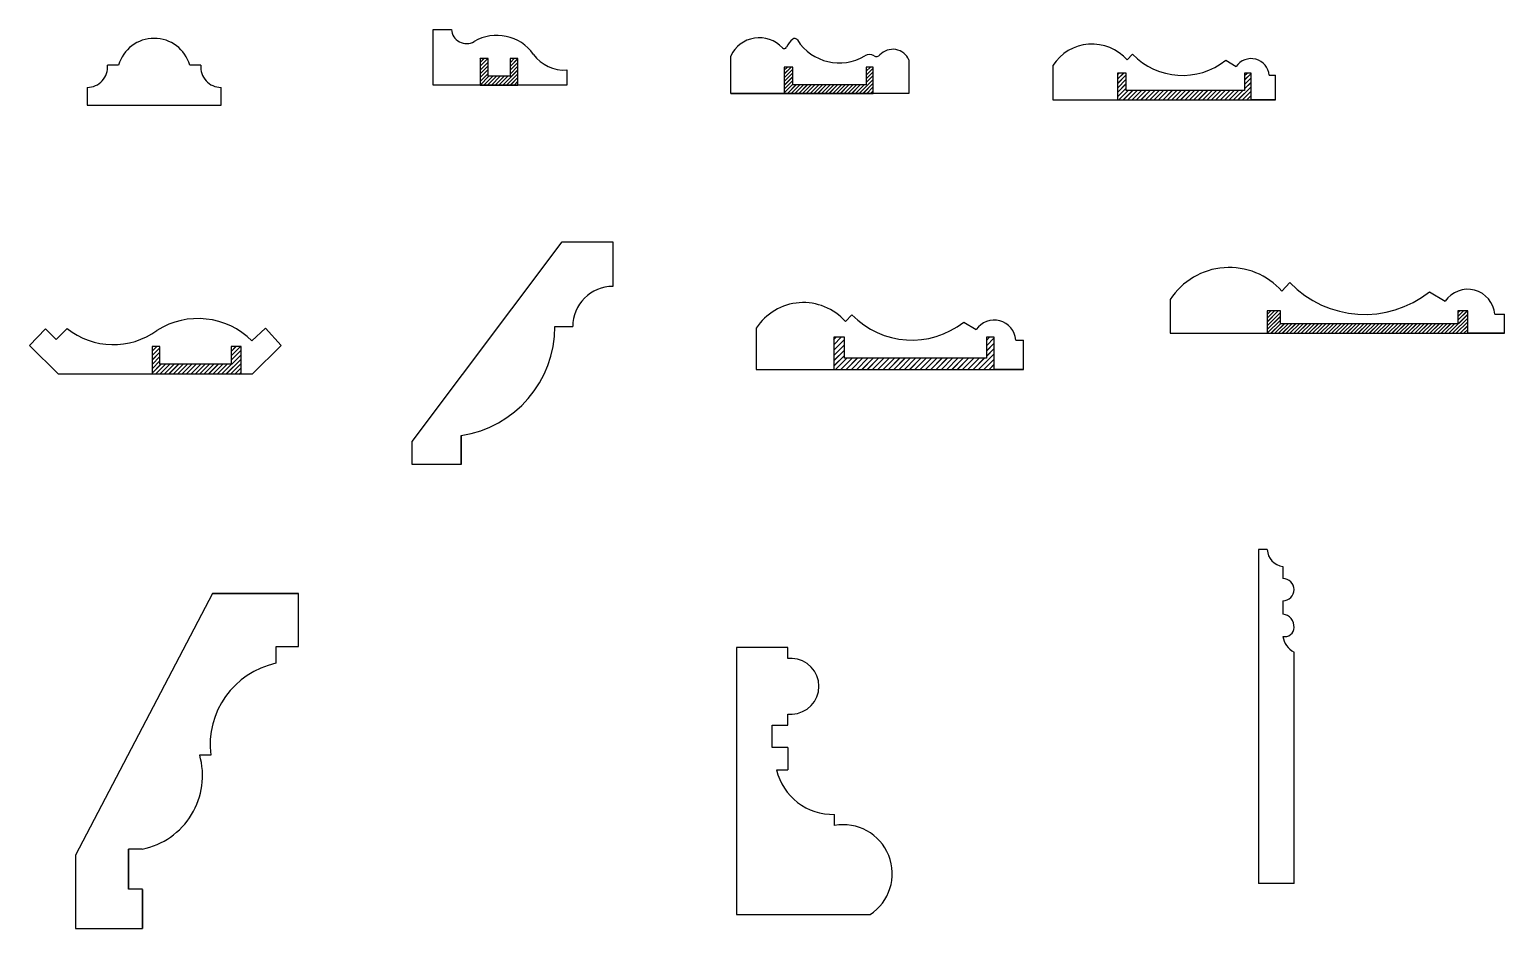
# Model space of a CAD drawing. Header units: millimetres. Extents: x 81099 to 92988, y 52605 to 57556.
# Drawn here: x 88019 to 88681, y 53486 to 53889 of the extents above; entities that cross this region are included whole.
import ezdxf

# ---------------------------------------------------------------- set-up
doc = ezdxf.new("R2010")
doc.units = ezdxf.units.MM
doc.header["$LTSCALE"] = 2000
doc.layers.get('0').update_dxf_attribs({"linetype": 'CONTINUOUS'})

msp = doc.modelspace()

# ---------------------------------------------------------------- linework, layer by layer
for p, q in [((88200.62, 53864.22), (88200.62, 53889.22)), ((88200.62, 53889.22), (88208.83, 53889.22)), ((88059.37, 53873.23), (88054.37, 53873.23)), ((88096.37, 53873.23), (88091.37, 53873.23)), ((88225.22, 53876.17), (88221.62, 53876.17)), ((88221.62, 53876.17), (88221.62, 53864.22)), ((88221.62, 53876.1), (88221.69, 53876.17)), ((88221.62, 53874.4), (88223.39, 53876.17)), ((88221.62, 53872.7), (88225.09, 53876.17)), ((88221.62, 53876.07), (88221.72, 53876.17)), ((88221.62, 53874.38), (88223.41, 53876.17)), ((88221.62, 53872.68), (88225.11, 53876.17)), ((88221.62, 53871.01), (88225.22, 53874.61)), ((88221.62, 53870.98), (88225.22, 53874.59)), ((88221.62, 53869.31), (88225.22, 53872.91)), ((88221.62, 53869.29), (88225.22, 53872.89)), ((88225.22, 53868.2), (88225.22, 53876.17)), ((88238.62, 53876.17), (88235.12, 53876.17)), ((88235.12, 53876.17), (88235.12, 53868.2)), ((88235.12, 53876.02), (88235.27, 53876.17)), ((88235.12, 53874.32), (88236.97, 53876.17)), ((88235.12, 53876), (88235.29, 53876.17)), ((88235.12, 53874.3), (88236.99, 53876.17)), ((88235.12, 53872.62), (88238.62, 53876.13)), ((88235.12, 53872.6), (88238.62, 53876.1)), ((88235.12, 53870.93), (88238.62, 53874.43)), ((88235.12, 53870.9), (88238.62, 53874.41)), ((88238.62, 53864.22), (88238.62, 53876.17)), ((88334.12, 53860.5), (88334.12, 53877.31)), ((88414.12, 53875.55), (88414.12, 53860.5)), ((88478.69, 53873.06), (88478.69, 53857.62)), ((88512.1, 53875.54), (88514.47, 53878.14)), ((88556.28, 53875.38), (88560.96, 53872.54)), ((88221.62, 53867.61), (88225.22, 53871.21)), ((88221.62, 53867.59), (88225.22, 53871.19)), ((88221.62, 53865.92), (88225.22, 53869.52)), ((88221.62, 53865.89), (88225.22, 53869.49)), ((88221.62, 53864.22), (88225.6, 53868.2)), ((88221.65, 53864.22), (88225.63, 53868.2)), ((88223.32, 53864.22), (88227.3, 53868.2)), ((88223.34, 53864.22), (88227.32, 53868.2)), ((88225.02, 53864.22), (88229, 53868.2)), ((88225.04, 53864.22), (88229.02, 53868.2)), ((88235.12, 53868.2), (88225.22, 53868.2)), ((88226.71, 53864.22), (88230.69, 53868.2)), ((88226.74, 53864.22), (88230.72, 53868.2)), ((88228.41, 53864.22), (88232.39, 53868.2)), ((88228.43, 53864.22), (88232.41, 53868.2)), ((88230.11, 53864.22), (88234.09, 53868.2)), ((88230.13, 53864.22), (88234.11, 53868.2)), ((88231.8, 53864.22), (88238.62, 53871.04)), ((88231.83, 53864.22), (88238.62, 53871.01)), ((88233.5, 53864.22), (88238.62, 53869.34)), ((88233.53, 53864.22), (88238.62, 53869.32)), ((88235.12, 53869.23), (88238.62, 53872.73)), ((88235.12, 53869.21), (88238.62, 53872.71)), ((88235.2, 53864.22), (88238.62, 53867.64)), ((88235.22, 53864.22), (88238.62, 53867.62)), ((88260.62, 53871.07), (88260.62, 53864.22)), ((88362, 53872.37), (88358.12, 53872.37)), ((88358.12, 53872.37), (88358.12, 53860.5)), ((88358.12, 53870.95), (88359.54, 53872.37)), ((88358.12, 53869.25), (88361.24, 53872.37)), ((88358.12, 53870.92), (88359.57, 53872.37)), ((88358.12, 53869.23), (88361.27, 53872.37)), ((88358.12, 53867.55), (88362, 53871.43)), ((88358.12, 53867.53), (88362, 53871.41)), ((88358.12, 53865.86), (88362, 53869.73)), ((88358.12, 53865.83), (88362, 53869.71)), ((88358.12, 53864.16), (88362, 53868.04)), ((88358.12, 53864.14), (88362, 53868.01)), ((88358.12, 53862.46), (88362, 53866.34)), ((88358.12, 53862.44), (88362, 53866.32)), ((88362, 53864.36), (88362, 53872.37)), ((88391.8, 53860.5), (88398.12, 53866.82)), ((88391.82, 53860.5), (88398.12, 53866.8)), ((88398.12, 53872.28), (88394.99, 53872.28)), ((88394.99, 53872.28), (88394.99, 53864.36)), ((88394.99, 53872.17), (88395.09, 53872.28)), ((88394.99, 53870.48), (88396.79, 53872.28)), ((88394.99, 53872.15), (88395.12, 53872.28)), ((88394.99, 53870.45), (88396.82, 53872.28)), ((88394.99, 53868.78), (88398.12, 53871.92)), ((88394.99, 53868.76), (88398.12, 53871.89)), ((88394.99, 53867.08), (88398.12, 53870.22)), ((88394.99, 53867.06), (88398.12, 53870.2)), ((88394.99, 53865.39), (88398.12, 53868.52)), ((88394.99, 53865.36), (88398.12, 53868.5)), ((88398.12, 53860.5), (88398.12, 53872.28)), ((88511.66, 53869.67), (88507.69, 53869.67)), ((88507.69, 53869.67), (88507.69, 53857.62)), ((88507.69, 53868.86), (88508.5, 53869.67)), ((88507.69, 53866.88), (88510.48, 53869.67)), ((88507.69, 53868.83), (88508.53, 53869.67)), ((88507.69, 53866.85), (88510.51, 53869.67)), ((88507.69, 53864.9), (88511.66, 53868.87)), ((88507.69, 53864.87), (88511.66, 53868.84)), ((88507.69, 53862.92), (88511.66, 53866.89)), ((88507.69, 53862.89), (88511.66, 53866.86)), ((88511.66, 53861.81), (88511.66, 53869.67)), ((88567.69, 53869.66), (88564.77, 53869.66)), ((88564.77, 53869.66), (88564.77, 53861.81)), ((88564.77, 53868.52), (88565.91, 53869.66)), ((88564.77, 53868.49), (88565.94, 53869.66)), ((88564.77, 53866.54), (88567.69, 53869.46)), ((88564.77, 53866.51), (88567.69, 53869.43)), ((88564.77, 53864.56), (88567.69, 53867.48)), ((88564.77, 53864.53), (88567.69, 53867.45)), ((88567.69, 53857.62), (88567.69, 53869.66)), ((88575.77, 53868.66), (88578.69, 53868.66)), ((88578.69, 53857.62), (88578.69, 53868.66)), ((88045.37, 53863.23), (88045.37, 53855.23)), ((88105.37, 53855.23), (88105.37, 53863.23)), ((88260.62, 53864.22), (88200.62, 53864.22)), ((88221.62, 53864.22), (88238.62, 53864.22)), ((88236.9, 53864.22), (88238.62, 53865.95)), ((88236.92, 53864.22), (88238.62, 53865.92)), ((88238.59, 53864.22), (88238.62, 53864.25)), ((88238.62, 53864.22), (88238.62, 53864.23)), ((88334.12, 53860.5), (88358.12, 53860.5)), ((88414.12, 53860.5), (88334.12, 53860.5)), ((88358.12, 53860.77), (88362, 53864.64)), ((88358.12, 53860.74), (88362, 53864.62)), ((88358.12, 53860.5), (88398.12, 53860.5)), ((88359.55, 53860.5), (88363.42, 53864.36)), ((88359.57, 53860.5), (88363.44, 53864.36)), ((88361.25, 53860.5), (88365.11, 53864.36)), ((88361.27, 53860.5), (88365.14, 53864.36)), ((88394.99, 53864.36), (88362, 53864.36)), ((88362.95, 53860.5), (88366.81, 53864.36)), ((88362.97, 53860.5), (88366.83, 53864.36)), ((88364.64, 53860.5), (88368.51, 53864.36)), ((88364.67, 53860.5), (88368.53, 53864.36)), ((88366.34, 53860.5), (88370.2, 53864.36)), ((88366.36, 53860.5), (88370.23, 53864.36)), ((88368.04, 53860.5), (88371.9, 53864.36)), ((88368.06, 53860.5), (88371.93, 53864.36)), ((88369.73, 53860.5), (88373.6, 53864.36)), ((88369.76, 53860.5), (88373.62, 53864.36)), ((88371.43, 53860.5), (88375.3, 53864.36)), ((88371.45, 53860.5), (88375.32, 53864.36)), ((88373.13, 53860.5), (88376.99, 53864.36)), ((88373.15, 53860.5), (88377.02, 53864.36)), ((88374.82, 53860.5), (88378.69, 53864.36)), ((88374.85, 53860.5), (88378.71, 53864.36)), ((88376.52, 53860.5), (88380.39, 53864.36)), ((88376.55, 53860.5), (88380.41, 53864.36)), ((88378.22, 53860.5), (88382.08, 53864.36)), ((88378.24, 53860.5), (88382.11, 53864.36)), ((88379.92, 53860.5), (88383.78, 53864.36)), ((88379.94, 53860.5), (88383.8, 53864.36)), ((88381.61, 53860.5), (88385.48, 53864.36)), ((88381.64, 53860.5), (88385.5, 53864.36)), ((88383.31, 53860.5), (88387.17, 53864.36)), ((88383.33, 53860.5), (88387.2, 53864.36)), ((88385.01, 53860.5), (88388.87, 53864.36)), ((88385.03, 53860.5), (88388.9, 53864.36)), ((88386.7, 53860.5), (88390.57, 53864.36)), ((88386.73, 53860.5), (88390.59, 53864.36)), ((88388.4, 53860.5), (88392.27, 53864.36)), ((88388.42, 53860.5), (88392.29, 53864.36)), ((88390.1, 53860.5), (88393.96, 53864.36)), ((88390.12, 53860.5), (88393.99, 53864.36)), ((88393.49, 53860.5), (88398.12, 53865.13)), ((88393.52, 53860.5), (88398.12, 53865.1)), ((88395.19, 53860.5), (88398.12, 53863.43)), ((88395.21, 53860.5), (88398.12, 53863.41)), ((88396.89, 53860.5), (88398.12, 53861.73)), ((88396.91, 53860.5), (88398.12, 53861.71)), ((88507.69, 53860.94), (88511.66, 53864.91)), ((88507.69, 53860.91), (88511.66, 53864.88)), ((88507.69, 53858.96), (88511.66, 53862.93)), ((88507.69, 53858.93), (88511.66, 53862.9)), ((88508.34, 53857.62), (88512.52, 53861.81)), ((88508.37, 53857.62), (88512.55, 53861.81)), ((88510.32, 53857.62), (88514.5, 53861.81)), ((88510.35, 53857.62), (88514.53, 53861.81)), ((88564.77, 53861.81), (88511.66, 53861.81)), ((88512.3, 53857.62), (88516.48, 53861.81)), ((88512.33, 53857.62), (88516.51, 53861.81)), ((88514.28, 53857.62), (88518.46, 53861.81)), ((88514.31, 53857.62), (88518.49, 53861.81)), ((88516.26, 53857.62), (88520.44, 53861.81)), ((88516.29, 53857.62), (88520.47, 53861.81)), ((88518.24, 53857.62), (88522.42, 53861.81)), ((88518.27, 53857.62), (88522.45, 53861.81)), ((88520.22, 53857.62), (88524.4, 53861.81)), ((88520.24, 53857.62), (88524.43, 53861.81)), ((88522.2, 53857.62), (88526.38, 53861.81)), ((88522.22, 53857.62), (88526.41, 53861.81)), ((88524.18, 53857.62), (88528.36, 53861.81)), ((88524.2, 53857.62), (88528.39, 53861.81)), ((88526.16, 53857.62), (88530.34, 53861.81)), ((88526.18, 53857.62), (88530.37, 53861.81)), ((88528.14, 53857.62), (88532.32, 53861.81)), ((88528.16, 53857.62), (88532.35, 53861.81)), ((88530.12, 53857.62), (88534.3, 53861.81)), ((88530.14, 53857.62), (88534.33, 53861.81)), ((88532.1, 53857.62), (88536.28, 53861.81)), ((88532.12, 53857.62), (88536.31, 53861.81)), ((88534.08, 53857.62), (88538.26, 53861.81)), ((88534.1, 53857.62), (88538.29, 53861.81)), ((88536.06, 53857.62), (88540.24, 53861.81)), ((88536.08, 53857.62), (88540.27, 53861.81)), ((88538.04, 53857.62), (88542.22, 53861.81)), ((88538.06, 53857.62), (88542.25, 53861.81)), ((88540.02, 53857.62), (88544.2, 53861.81)), ((88540.04, 53857.62), (88544.23, 53861.81)), ((88542, 53857.62), (88546.18, 53861.81)), ((88542.02, 53857.62), (88546.21, 53861.81)), ((88543.98, 53857.62), (88548.16, 53861.81)), ((88544, 53857.62), (88548.19, 53861.81)), ((88545.96, 53857.62), (88550.14, 53861.81)), ((88545.98, 53857.62), (88550.17, 53861.81)), ((88547.94, 53857.62), (88552.12, 53861.81)), ((88547.96, 53857.62), (88552.15, 53861.81)), ((88549.92, 53857.62), (88554.1, 53861.81)), ((88549.94, 53857.62), (88554.13, 53861.81)), ((88551.9, 53857.62), (88556.08, 53861.81)), ((88551.92, 53857.62), (88556.11, 53861.81)), ((88553.88, 53857.62), (88558.06, 53861.81)), ((88553.9, 53857.62), (88558.09, 53861.81)), ((88555.86, 53857.62), (88560.04, 53861.81)), ((88555.88, 53857.62), (88560.07, 53861.81)), ((88557.83, 53857.62), (88562.02, 53861.81)), ((88557.86, 53857.62), (88562.05, 53861.81)), ((88559.81, 53857.62), (88564, 53861.81)), ((88559.84, 53857.62), (88564.03, 53861.81)), ((88561.79, 53857.62), (88567.69, 53863.52)), ((88561.82, 53857.62), (88567.69, 53863.5)), ((88563.77, 53857.62), (88567.69, 53861.54)), ((88563.8, 53857.62), (88567.69, 53861.52)), ((88564.77, 53862.58), (88567.69, 53865.5)), ((88564.77, 53862.55), (88567.69, 53865.48)), ((88045.37, 53855.23), (88105.37, 53855.23)), ((88478.69, 53857.62), (88578.69, 53857.62)), ((88565.75, 53857.62), (88567.69, 53859.56)), ((88565.78, 53857.62), (88567.69, 53859.54)), ((88578.69, 53857.62), (88567.69, 53857.62)), ((88191.22, 53704.19), (88258.47, 53793.86)), ((88258.47, 53793.86), (88281.22, 53793.86)), ((88281.22, 53793.86), (88281.22, 53773.86)), ((88581.52, 53771.67), (88585.07, 53775.57)), ((88531.41, 53767.95), (88531.41, 53752.8)), ((88647.78, 53771.43), (88654.81, 53767.18)), ((88385.68, 53758.05), (88388.52, 53761.17)), ((88580.86, 53762.86), (88574.91, 53762.86)), ((88574.91, 53762.86), (88574.91, 53752.8)), ((88574.91, 53761.28), (88576.48, 53762.86)), ((88574.91, 53759.59), (88578.18, 53762.86)), ((88574.91, 53757.89), (88579.88, 53762.86)), ((88574.91, 53761.26), (88576.51, 53762.86)), ((88574.91, 53759.56), (88578.2, 53762.86)), ((88574.91, 53757.86), (88579.9, 53762.86)), ((88574.91, 53756.19), (88580.86, 53762.14)), ((88574.91, 53756.17), (88580.86, 53762.12)), ((88574.91, 53754.49), (88580.86, 53760.44)), ((88574.91, 53754.47), (88580.86, 53760.42)), ((88580.86, 53757.07), (88580.86, 53762.86)), ((88656.36, 53752.8), (88664.91, 53761.34)), ((88656.39, 53752.8), (88664.91, 53761.32)), ((88664.91, 53762.86), (88660.52, 53762.86)), ((88660.52, 53762.86), (88660.52, 53757.07)), ((88660.52, 53762.05), (88661.33, 53762.86)), ((88660.52, 53760.35), (88663.03, 53762.86)), ((88660.52, 53758.65), (88664.72, 53762.86)), ((88660.52, 53762.02), (88661.35, 53762.86)), ((88660.52, 53760.33), (88663.05, 53762.86)), ((88660.52, 53758.63), (88664.75, 53762.86)), ((88664.91, 53752.8), (88664.91, 53762.86)), ((88677.03, 53761.35), (88681.41, 53761.35)), ((88681.41, 53752.8), (88681.41, 53761.35)), ((88019.42, 53747.4), (88026.59, 53754.85)), ((88026.59, 53754.85), (88031.39, 53750.08)), ((88031.39, 53750.08), (88036.28, 53755)), ((88119.27, 53749.4), (88125.26, 53755.09)), ((88125.26, 53755.09), (88132.42, 53747.4)), ((88255.22, 53755.86), (88263.22, 53755.86)), ((88263.22, 53755.86), (88263.22, 53755.86)), ((88345.59, 53755.08), (88345.59, 53736.55)), ((88438.69, 53757.86), (88444.31, 53754.45)), ((88574.91, 53752.8), (88580.86, 53758.75)), ((88574.93, 53752.8), (88580.86, 53758.72)), ((88576.6, 53752.8), (88580.88, 53757.07)), ((88576.63, 53752.8), (88580.9, 53757.07)), ((88578.3, 53752.8), (88582.57, 53757.07)), ((88578.32, 53752.8), (88582.6, 53757.07)), ((88580, 53752.8), (88584.27, 53757.07)), ((88580.02, 53752.8), (88584.3, 53757.07)), ((88660.52, 53757.07), (88580.86, 53757.07)), ((88581.69, 53752.8), (88585.97, 53757.07)), ((88581.72, 53752.8), (88585.99, 53757.07)), ((88583.39, 53752.8), (88587.67, 53757.07)), ((88583.42, 53752.8), (88587.69, 53757.07)), ((88585.09, 53752.8), (88589.36, 53757.07)), ((88585.11, 53752.8), (88589.39, 53757.07)), ((88586.79, 53752.8), (88591.06, 53757.07)), ((88586.81, 53752.8), (88591.08, 53757.07)), ((88588.48, 53752.8), (88592.76, 53757.07)), ((88588.51, 53752.8), (88592.78, 53757.07)), ((88590.18, 53752.8), (88594.45, 53757.07)), ((88590.2, 53752.8), (88594.48, 53757.07)), ((88591.88, 53752.8), (88596.15, 53757.07)), ((88591.9, 53752.8), (88596.17, 53757.07)), ((88593.57, 53752.8), (88597.85, 53757.07)), ((88593.6, 53752.8), (88597.87, 53757.07)), ((88595.27, 53752.8), (88599.54, 53757.07)), ((88595.29, 53752.8), (88599.57, 53757.07)), ((88596.97, 53752.8), (88601.24, 53757.07)), ((88596.99, 53752.8), (88601.27, 53757.07)), ((88598.66, 53752.8), (88602.94, 53757.07)), ((88598.69, 53752.8), (88602.96, 53757.07)), ((88600.36, 53752.8), (88604.64, 53757.07)), ((88600.39, 53752.8), (88604.66, 53757.07)), ((88602.06, 53752.8), (88606.33, 53757.07)), ((88602.08, 53752.8), (88606.36, 53757.07)), ((88603.76, 53752.8), (88608.03, 53757.07)), ((88603.78, 53752.8), (88608.05, 53757.07)), ((88605.45, 53752.8), (88609.73, 53757.07)), ((88605.48, 53752.8), (88609.75, 53757.07)), ((88607.15, 53752.8), (88611.42, 53757.07)), ((88607.17, 53752.8), (88611.45, 53757.07)), ((88608.85, 53752.8), (88613.12, 53757.07)), ((88608.87, 53752.8), (88613.15, 53757.07)), ((88610.54, 53752.8), (88614.82, 53757.07)), ((88610.57, 53752.8), (88614.84, 53757.07)), ((88612.24, 53752.8), (88616.52, 53757.07)), ((88612.26, 53752.8), (88616.54, 53757.07)), ((88613.94, 53752.8), (88618.21, 53757.07)), ((88613.96, 53752.8), (88618.24, 53757.07)), ((88615.64, 53752.8), (88619.91, 53757.07)), ((88615.66, 53752.8), (88619.93, 53757.07)), ((88617.33, 53752.8), (88621.61, 53757.07)), ((88617.36, 53752.8), (88621.63, 53757.07)), ((88619.03, 53752.8), (88623.3, 53757.07)), ((88619.05, 53752.8), (88623.33, 53757.07)), ((88620.73, 53752.8), (88625, 53757.07)), ((88620.75, 53752.8), (88625.02, 53757.07)), ((88622.42, 53752.8), (88626.7, 53757.07)), ((88622.45, 53752.8), (88626.72, 53757.07)), ((88624.12, 53752.8), (88628.39, 53757.07)), ((88624.14, 53752.8), (88628.42, 53757.07)), ((88625.82, 53752.8), (88630.09, 53757.07)), ((88625.84, 53752.8), (88630.12, 53757.07)), ((88627.51, 53752.8), (88631.79, 53757.07)), ((88627.54, 53752.8), (88631.81, 53757.07)), ((88629.21, 53752.8), (88633.49, 53757.07)), ((88629.24, 53752.8), (88633.51, 53757.07)), ((88630.91, 53752.8), (88635.18, 53757.07)), ((88630.93, 53752.8), (88635.21, 53757.07)), ((88632.61, 53752.8), (88636.88, 53757.07)), ((88632.63, 53752.8), (88636.9, 53757.07)), ((88634.3, 53752.8), (88638.58, 53757.07)), ((88634.33, 53752.8), (88638.6, 53757.07)), ((88636, 53752.8), (88640.27, 53757.07)), ((88636.02, 53752.8), (88640.3, 53757.07)), ((88637.7, 53752.8), (88641.97, 53757.07)), ((88637.72, 53752.8), (88642, 53757.07)), ((88639.39, 53752.8), (88643.67, 53757.07)), ((88639.42, 53752.8), (88643.69, 53757.07)), ((88641.09, 53752.8), (88645.37, 53757.07)), ((88641.11, 53752.8), (88645.39, 53757.07)), ((88642.79, 53752.8), (88647.06, 53757.07)), ((88642.81, 53752.8), (88647.09, 53757.07)), ((88644.49, 53752.8), (88648.76, 53757.07)), ((88644.51, 53752.8), (88648.78, 53757.07)), ((88646.18, 53752.8), (88650.46, 53757.07)), ((88646.21, 53752.8), (88650.48, 53757.07)), ((88647.88, 53752.8), (88652.15, 53757.07)), ((88647.9, 53752.8), (88652.18, 53757.07)), ((88649.58, 53752.8), (88653.85, 53757.07)), ((88649.6, 53752.8), (88653.87, 53757.07)), ((88651.27, 53752.8), (88655.55, 53757.07)), ((88651.3, 53752.8), (88655.57, 53757.07)), ((88652.97, 53752.8), (88657.24, 53757.07)), ((88652.99, 53752.8), (88657.27, 53757.07)), ((88654.67, 53752.8), (88658.94, 53757.07)), ((88654.69, 53752.8), (88658.97, 53757.07)), ((88658.06, 53752.8), (88664.91, 53759.64)), ((88658.09, 53752.8), (88664.91, 53759.62)), ((88659.76, 53752.8), (88664.91, 53757.94)), ((88659.78, 53752.8), (88664.91, 53757.92)), ((88661.46, 53752.8), (88664.91, 53756.25)), ((88661.48, 53752.8), (88664.91, 53756.22)), ((88663.15, 53752.8), (88664.91, 53754.55)), ((88663.18, 53752.8), (88664.91, 53754.53)), ((88032.42, 53734.4), (88019.42, 53747.4)), ((88132.42, 53747.4), (88119.42, 53734.4)), ((88385.15, 53751), (88380.39, 53751)), ((88380.39, 53751), (88380.39, 53736.55)), ((88380.39, 53750.03), (88381.36, 53751)), ((88380.39, 53747.66), (88383.73, 53751)), ((88380.39, 53750), (88381.39, 53751)), ((88380.39, 53747.62), (88383.76, 53751)), ((88380.39, 53745.28), (88385.15, 53750.04)), ((88380.39, 53745.25), (88385.15, 53750.01)), ((88380.39, 53742.9), (88385.15, 53747.66)), ((88380.39, 53742.87), (88385.15, 53747.63)), ((88385.15, 53741.57), (88385.15, 53751)), ((88452.39, 53751), (88448.88, 53751)), ((88448.88, 53751), (88448.88, 53741.57)), ((88448.88, 53749.63), (88450.25, 53751)), ((88448.88, 53749.59), (88450.29, 53751)), ((88448.88, 53747.25), (88452.39, 53750.76)), ((88448.88, 53747.22), (88452.39, 53750.72)), ((88448.88, 53744.87), (88452.39, 53748.38)), ((88448.88, 53744.84), (88452.39, 53748.35)), ((88452.39, 53736.55), (88452.39, 53751)), ((88462.08, 53749.79), (88465.59, 53749.79)), ((88465.59, 53736.55), (88465.59, 53749.79)), ((88531.41, 53752.8), (88681.41, 53752.8)), ((88664.85, 53752.8), (88664.91, 53752.85)), ((88664.87, 53752.8), (88664.91, 53752.83)), ((88681.41, 53752.8), (88664.91, 53752.8)), ((88077.96, 53746.95), (88074.42, 53746.95)), ((88074.42, 53746.95), (88074.42, 53734.4)), ((88074.42, 53746.76), (88074.6, 53746.95)), ((88074.42, 53744.78), (88076.58, 53746.95)), ((88074.42, 53746.74), (88074.63, 53746.95)), ((88074.42, 53744.76), (88076.61, 53746.95)), ((88074.42, 53742.8), (88077.96, 53746.35)), ((88074.42, 53742.78), (88077.96, 53746.32)), ((88074.42, 53740.82), (88077.96, 53744.37)), ((88074.42, 53740.8), (88077.96, 53744.34)), ((88074.42, 53738.84), (88077.96, 53742.39)), ((88074.42, 53738.82), (88077.96, 53742.36)), ((88074.42, 53736.86), (88077.96, 53740.41)), ((88077.96, 53738.89), (88077.96, 53746.95)), ((88105.61, 53734.4), (88114.42, 53743.21)), ((88105.64, 53734.4), (88114.42, 53743.18)), ((88107.59, 53734.4), (88114.42, 53741.23)), ((88107.62, 53734.4), (88114.42, 53741.2)), ((88114.42, 53746.81), (88109.97, 53746.81)), ((88109.97, 53746.81), (88109.97, 53738.89)), ((88109.97, 53746.68), (88110.1, 53746.81)), ((88109.97, 53744.7), (88112.08, 53746.81)), ((88109.97, 53742.72), (88114.06, 53746.81)), ((88109.97, 53746.66), (88110.12, 53746.81)), ((88109.97, 53744.68), (88112.1, 53746.81)), ((88109.97, 53742.7), (88114.08, 53746.81)), ((88109.97, 53740.74), (88114.42, 53745.19)), ((88109.97, 53740.72), (88114.42, 53745.16)), ((88114.42, 53734.4), (88114.42, 53746.81)), ((88380.39, 53740.53), (88385.15, 53745.29)), ((88380.39, 53740.49), (88385.15, 53745.25)), ((88380.39, 53738.15), (88385.15, 53742.91)), ((88380.39, 53738.12), (88385.15, 53742.88)), ((88381.16, 53736.55), (88386.18, 53741.57)), ((88381.19, 53736.55), (88386.21, 53741.57)), ((88383.54, 53736.55), (88388.56, 53741.57)), ((88383.57, 53736.55), (88388.59, 53741.57)), ((88448.88, 53741.57), (88385.15, 53741.57)), ((88385.91, 53736.55), (88390.93, 53741.57)), ((88385.95, 53736.55), (88390.97, 53741.57)), ((88388.29, 53736.55), (88393.31, 53741.57)), ((88388.32, 53736.55), (88393.34, 53741.57)), ((88390.66, 53736.55), (88395.68, 53741.57)), ((88390.7, 53736.55), (88395.72, 53741.57)), ((88393.04, 53736.55), (88398.06, 53741.57)), ((88393.07, 53736.55), (88398.09, 53741.57)), ((88395.42, 53736.55), (88400.44, 53741.57)), ((88395.45, 53736.55), (88400.47, 53741.57)), ((88397.79, 53736.55), (88402.81, 53741.57)), ((88397.83, 53736.55), (88402.85, 53741.57)), ((88400.17, 53736.55), (88405.19, 53741.57)), ((88400.2, 53736.55), (88405.22, 53741.57)), ((88402.54, 53736.55), (88407.56, 53741.57)), ((88402.58, 53736.55), (88407.6, 53741.57)), ((88404.92, 53736.55), (88409.94, 53741.57)), ((88404.95, 53736.55), (88409.97, 53741.57)), ((88407.3, 53736.55), (88412.32, 53741.57)), ((88407.33, 53736.55), (88412.35, 53741.57)), ((88409.67, 53736.55), (88414.69, 53741.57)), ((88409.71, 53736.55), (88414.72, 53741.57)), ((88412.05, 53736.55), (88417.07, 53741.57)), ((88412.08, 53736.55), (88417.1, 53741.57)), ((88414.42, 53736.55), (88419.44, 53741.57)), ((88414.46, 53736.55), (88419.48, 53741.57)), ((88416.8, 53736.55), (88421.82, 53741.57)), ((88416.83, 53736.55), (88421.85, 53741.57)), ((88419.18, 53736.55), (88424.19, 53741.57)), ((88419.21, 53736.55), (88424.23, 53741.57)), ((88421.55, 53736.55), (88426.57, 53741.57)), ((88421.58, 53736.55), (88426.6, 53741.57)), ((88423.93, 53736.55), (88428.95, 53741.57)), ((88423.96, 53736.55), (88428.98, 53741.57)), ((88426.3, 53736.55), (88431.32, 53741.57)), ((88426.34, 53736.55), (88431.36, 53741.57)), ((88428.68, 53736.55), (88433.7, 53741.57)), ((88428.71, 53736.55), (88433.73, 53741.57)), ((88431.05, 53736.55), (88436.07, 53741.57)), ((88431.09, 53736.55), (88436.11, 53741.57)), ((88433.43, 53736.55), (88438.45, 53741.57)), ((88433.46, 53736.55), (88438.48, 53741.57)), ((88435.81, 53736.55), (88440.83, 53741.57)), ((88435.84, 53736.55), (88440.86, 53741.57)), ((88438.18, 53736.55), (88443.2, 53741.57)), ((88438.22, 53736.55), (88443.24, 53741.57)), ((88440.56, 53736.55), (88445.58, 53741.57)), ((88440.59, 53736.55), (88445.61, 53741.57)), ((88442.93, 53736.55), (88447.95, 53741.57)), ((88442.97, 53736.55), (88447.99, 53741.57)), ((88445.31, 53736.55), (88452.39, 53743.63)), ((88445.34, 53736.55), (88452.39, 53743.59)), ((88447.69, 53736.55), (88452.39, 53741.25)), ((88447.72, 53736.55), (88452.39, 53741.22)), ((88448.88, 53742.5), (88452.39, 53746)), ((88448.88, 53742.46), (88452.39, 53745.97)), ((88119.42, 53734.4), (88032.42, 53734.4)), ((88074.42, 53736.84), (88077.96, 53740.38)), ((88074.42, 53734.88), (88078.42, 53738.89)), ((88074.42, 53734.86), (88078.45, 53738.89)), ((88075.91, 53734.4), (88080.4, 53738.89)), ((88075.94, 53734.4), (88080.43, 53738.89)), ((88077.89, 53734.4), (88082.38, 53738.89)), ((88077.92, 53734.4), (88082.41, 53738.89)), ((88109.97, 53738.89), (88077.96, 53738.89)), ((88079.87, 53734.4), (88084.36, 53738.89)), ((88079.9, 53734.4), (88084.39, 53738.89)), ((88081.85, 53734.4), (88086.34, 53738.89)), ((88081.88, 53734.4), (88086.37, 53738.89)), ((88083.83, 53734.4), (88088.32, 53738.89)), ((88083.86, 53734.4), (88088.35, 53738.89)), ((88085.81, 53734.4), (88090.3, 53738.89)), ((88085.84, 53734.4), (88090.33, 53738.89)), ((88087.79, 53734.4), (88092.28, 53738.89)), ((88087.82, 53734.4), (88092.31, 53738.89)), ((88089.77, 53734.4), (88094.26, 53738.89)), ((88089.8, 53734.4), (88094.29, 53738.89)), ((88091.75, 53734.4), (88096.24, 53738.89)), ((88091.78, 53734.4), (88096.27, 53738.89)), ((88093.73, 53734.4), (88098.22, 53738.89)), ((88093.76, 53734.4), (88098.25, 53738.89)), ((88095.71, 53734.4), (88100.2, 53738.89)), ((88095.74, 53734.4), (88100.23, 53738.89)), ((88097.69, 53734.4), (88102.18, 53738.89)), ((88097.72, 53734.4), (88102.21, 53738.89)), ((88099.67, 53734.4), (88104.16, 53738.89)), ((88099.7, 53734.4), (88104.19, 53738.89)), ((88101.65, 53734.4), (88106.14, 53738.89)), ((88101.68, 53734.4), (88106.17, 53738.89)), ((88103.63, 53734.4), (88108.12, 53738.89)), ((88103.66, 53734.4), (88108.15, 53738.89)), ((88109.57, 53734.4), (88114.42, 53739.25)), ((88109.6, 53734.4), (88114.42, 53739.22)), ((88111.55, 53734.4), (88114.42, 53737.27)), ((88111.58, 53734.4), (88114.42, 53737.24)), ((88113.53, 53734.4), (88114.42, 53735.29)), ((88113.56, 53734.4), (88114.42, 53735.26)), ((88119.42, 53734.4), (88114.42, 53734.4)), ((88345.59, 53736.55), (88465.59, 53736.55)), ((88450.06, 53736.55), (88452.39, 53738.88)), ((88450.1, 53736.55), (88452.39, 53738.84)), ((88465.59, 53736.55), (88452.39, 53736.55)), ((88191.22, 53693.86), (88191.22, 53704.19)), ((88213.22, 53706.86), (88213.22, 53693.86)), ((88213.22, 53693.86), (88213.22, 53706.86)), ((88213.22, 53693.86), (88191.22, 53693.86)), ((88213.22, 53693.86), (88191.22, 53693.86)), ((88574.96, 53655.71), (88570.96, 53655.71)), ((88570.96, 53655.71), (88570.96, 53505.71)), ((88581.96, 53648.17), (88581.96, 53644.71)), ((88581.96, 53644.71), (88581.96, 53642.71)), ((88101.5, 53635.95), (88040.09, 53518.51)), ((88140.09, 53635.95), (88101.5, 53635.95)), ((88101.5, 53635.95), (88140.09, 53635.95)), ((88140.09, 53635.95), (88101.5, 53635.95)), ((88140.09, 53612.2), (88140.09, 53635.95)), ((88581.96, 53632.71), (88581.96, 53626.71)), ((88130.09, 53604.7), (88130.09, 53612.2)), ((88130.09, 53612.2), (88140.09, 53612.2)), ((88337.69, 53611.8), (88336.69, 53611.8)), ((88336.69, 53611.8), (88336.69, 53491.8)), ((88359.69, 53611.8), (88337.69, 53611.8)), ((88359.69, 53606.8), (88359.69, 53611.8)), ((88586.96, 53505.71), (88586.96, 53609.71)), ((88361.69, 53606.8), (88359.69, 53606.8)), ((88359.69, 53576.8), (88359.69, 53581.8)), ((88359.69, 53581.8), (88361.69, 53581.8)), ((88352.69, 53566.8), (88352.69, 53576.8)), ((88352.69, 53576.8), (88359.69, 53576.8)), ((88100.76, 53563.44), (88095.78, 53563.44)), ((88359.69, 53566.8), (88352.69, 53566.8)), ((88359.69, 53566.8), (88359.69, 53556.8)), ((88354.69, 53556.8), (88359.69, 53556.8)), ((88380.69, 53531.8), (88380.69, 53536.8)), ((88040.09, 53518.51), (88040.09, 53485.56)), ((88070.04, 53521.21), (88063.79, 53521.21)), ((88063.79, 53521.21), (88063.79, 53503.71)), ((88063.79, 53503.25), (88063.79, 53521.21)), ((88070.09, 53503.25), (88063.79, 53503.25)), ((88070.09, 53485.56), (88070.09, 53503.06)), ((88070.09, 53503.06), (88070.09, 53485.56)), ((88586.96, 53505.71), (88570.96, 53505.71)), ((88336.69, 53491.8), (88396.65, 53491.8)), ((88040.09, 53485.56), (88070.09, 53485.55))]:
    msp.add_line(p, q)
for centre, radius, start, end in [((88215.54, 53889.61), 6.72, 183.31871, 300.40425), ((88229.15, 53866.41), 20.18, 35.18008, 120.40425), ((88075.37, 53868.56), 16.67, 16.2602, 163.7398), ((88346.96, 53871.34), 14.16, 43.03673, 155.05436), ((88358.16, 53881.79), 1.16, 223.03673, 335.85364), ((88367.82, 53877.46), 9.42, 128.17849, 155.85364), ((88362.87, 53883.76), 1.41, 32.30523, 128.17849), ((88382.79, 53896.36), 22.16, 212.30523, 301.37942), ((88406.9, 53872.45), 7.87, 23.25111, 137.34131), ((88496.33, 53861.65), 21.01, 41.38669, 147.09578), ((88045.37, 53872.28), 9.05, 270, 6.02558), ((88105.37, 53872.28), 9.05, 173.97442, 270), ((88259.19, 53887.58), 16.57, 215.18008, 274.94921), ((88396.4, 53874.05), 3.97, 58.17542, 121.37942), ((88399.59, 53879.18), 2.07, 238.17542, 317.34131), ((88536.89, 53899.77), 31.16, 223.97125, 308.48005), ((88567.7, 53868.04), 8.1, 4.41897, 146.20084), ((88557.87, 53750.83), 31.52, 41.38669, 147.09578), ((88281.22, 53755.86), 18, 90, 180.00028), ((88618.7, 53808.02), 46.73, 223.97125, 308.48005), ((88664.91, 53760.42), 12.15, 4.41897, 146.20084), ((88366.76, 53741.38), 25.21, 41.38669, 147.09578), ((88415.42, 53787.13), 37.39, 223.97125, 308.48005), ((88057.03, 53780.9), 33.19, 231.29295, 306.20231), ((88094.99, 53725.01), 34.41, 45.13491, 122.23159), ((88205.63, 53755.86), 49.58, 278.79741, 360), ((88452.39, 53749.04), 9.72, 4.41897, 146.20084), ((88582.76, 53655.92), 7.8, 181.59255, 264.1582), ((88581.96, 53637.71), 5, 0, 90), ((88581.96, 53637.71), 5, 270, 0), ((88581.25, 53621.03), 5.72, 356.79336, 82.81778), ((88582.86, 53620.71), 4.1, 257.31962, 0), ((88590.71, 53617.67), 8.8, 186.27086, 244.80449), ((88137.96, 53568.01), 37.48, 102.19749, 187.00679), ((88361.18, 53594.3), 12.51, 272.33828, 87.66172), ((88063.42, 53554.21), 33.66, 281.35271, 15.91181), ((88379.92, 53562.71), 25.92, 193.179, 271.68276), ((88384.65, 53510.2), 21.96, 303.10604, 100.40162)]:
    msp.add_arc(centre, radius, start, end)

doc.saveas('drawing.dxf')
